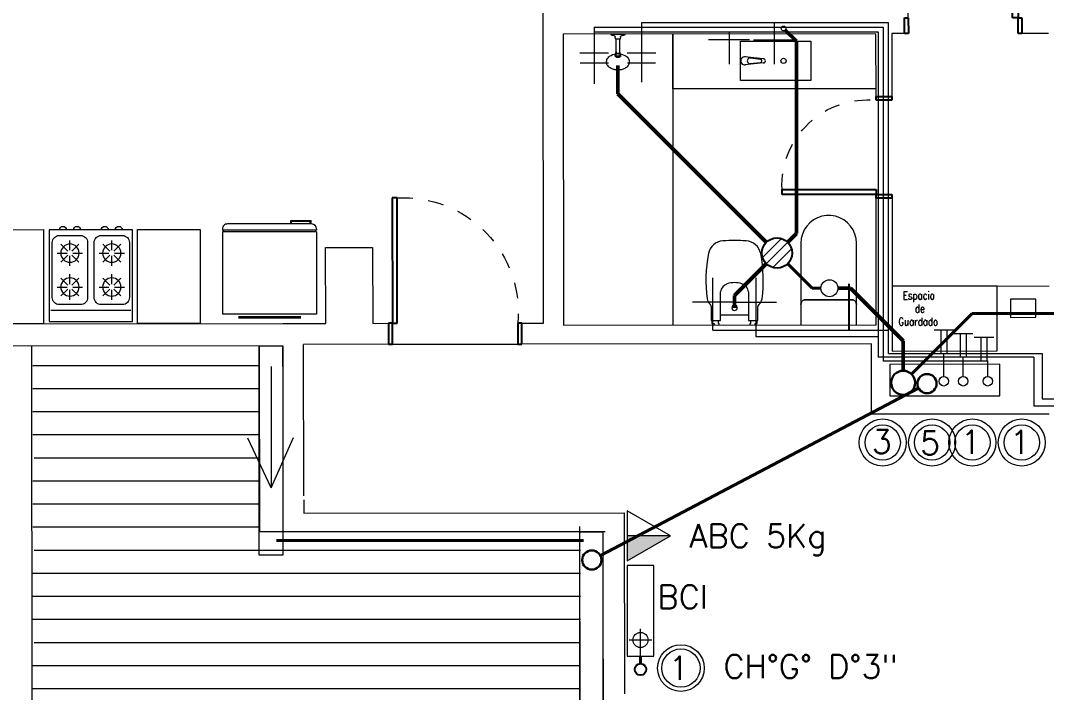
# Model space of a CAD drawing. Header units: millimetres. Extents: x 539 to 842, y -453 to -96.
# Drawn here: x 800.24 to 806.79, y -236.72 to -232.43 of the extents above; entities that cross this region are included whole.
import ezdxf
from ezdxf.enums import TextEntityAlignment as Align

# ---------------------------------------------------------------- set-up
doc = ezdxf.new("R2010")
doc.units = ezdxf.units.MM
doc.header["$LTSCALE"] = 0.1
for name, pattern in [('ACAD_ISO02W100', [15, 12, -3]), ('CONTINUA', [0]), ('Trazo', [0.00635, 0.003175, -0.003175])]:
    doc.linetypes.add(name, pattern=pattern)
doc.layers.get('0').update_dxf_attribs({"lineweight": 5})
for name, color, linetype, lineweight in [('00-Agua Caliente', 1, 'Continuous', 20), ('00-Agua Fria', 5, 'ACAD_ISO02W100', 20), ('00-Texto AC', 7, 'Continuous', 18), ('00-Texto AF', 7, 'Continuous', 18), ('00_Incendio_Bocas Incendio', 1, 'Continuous', 30), ('00_Incendio_Cañeria', 1, 'Continuous', 30), ('00_Incendio_Matafuego', 1, 'Continuous', 20), ('00_Incendio_Montantes', 1, 'Continuous', 30), ('00_Incendio_Numeracion Montantes', 1, 'Continuous', 30), ('00_Incendio_Textos', 7, 'Continuous', 13), ('A-DETL-GENF', 7, 'Continuous', 5), ('A-DOOR', 7, 'Continuous', 5), ('MUEBLES', 250, 'Continuous', 5), ('P-SANR-FIXT', 7, 'Continuous', 5)]:
    doc.layers.add(name, color=color, linetype=linetype, lineweight=lineweight)
for name, color, linetype in [('00-Pluvial', 40, 'Continuous'), ('00-Secundario', 24, 'Continuous'), ('00-Ventilacion', 3, 'Continuous'), ('Textos', 7, 'Continuous')]:
    doc.layers.add(name, color=color, linetype=linetype)
doc.layers.add('00-Primario', color=7, linetype='Continuous', true_color=0xff2400)
doc.layers.add('A-DOOR-HDLN', color=5, linetype='Trazo', lineweight=5, true_color=0x0000ff)
doc.styles.add('Instal Sanit', font='techb___.ttf', dxfattribs={"height": 0.15})
doc.styles.add('Romans', font='romans.shx')
doc.styles.add('Romans 1.50', font='romans.shx', dxfattribs={"width": 0.8, "height": 0.15})
doc.styles.get("Standard").update_dxf_attribs({"font": 'arial.ttf'})

# ---------------------------------------------------------------- blocks, each defined once
blk = doc.blocks.new('Family6 - Puerta OBLAK - Baño-2882893-1-TORRE-ARQ-PB')
at = {"layer": 'A-DOOR', "color": 8, "lineweight": 25}
for p, q in [((-0.3, 0.05), (-0.325, 0.05)), ((-0.325, 0.05), (-0.325, -0.05)), ((-0.3, -0.05), (-0.3, 0.05)), ((0.325, 0.05), (0.3, 0.05)), ((0.3, 0.05), (0.3, -0.05)), ((0.325, -0.05), (0.325, 0.05)), ((-0.325, -0.05), (-0.3, -0.05)), ((-0.2685, -0.0508), (-0.3, -0.0508)), ((-0.3, -0.0508), (-0.3, -0.6507)), ((-0.2685, -0.6507), (-0.2685, -0.0508)), ((0.3, -0.05), (0.325, -0.05)), ((-0.3, -0.6507), (-0.2685, -0.6507))]:
    blk.add_line(p, q, dxfattribs=at)
at = {"layer": 'A-DOOR-HDLN', "color": 8}
blk.add_arc((-0.2437, -0.1049), 0.5464, 267.40168, 5.68796, dxfattribs=at)
blk = doc.blocks.new('Family5 - Puerta OPBLAK - Dormitorio-2880729-1-TORRE-ARQ-PB')
at = {"layer": 'A-DOOR', "color": 8, "lineweight": 25}
for p, q in [((-0.35, 0.05), (-0.375, 0.05)), ((-0.375, 0.05), (-0.375, -0.05)), ((-0.35, -0.05), (-0.35, 0.05)), ((0.375, 0.05), (0.35, 0.05)), ((0.35, 0.05), (0.35, -0.05)), ((0.375, -0.05), (0.375, 0.05)), ((-0.375, -0.05), (-0.35, -0.05)), ((0.35, -0.05), (0.315, -0.05)), ((0.315, -0.05), (0.315, -0.75)), ((0.35, -0.75), (0.35, -0.05)), ((0.35, -0.05), (0.375, -0.05)), ((0.315, -0.75), (0.35, -0.75))]:
    blk.add_line(p, q, dxfattribs=at)
at = {"layer": 'A-DOOR-HDLN', "color": 8}
blk.add_arc((0.3017, -0.0967), 0.6534, 175.89838, 271.16402, dxfattribs=at)
blk = doc.blocks.new('Family7 - Puerta OBLAK - Acceso-2885777-1-TORRE-ARQ-PB')
at = {"layer": 'A-DOOR', "color": 8, "lineweight": 25}
for p, q in [((-0.425, -0.0668), (-0.425, 0.0668)), ((-0.425, 0.0668), (-0.4, 0.0668)), ((-0.4, 0.0668), (-0.4, -0.0668)), ((0.4, -0.0668), (0.4, 0.0668)), ((0.4, 0.0668), (0.425, 0.0668)), ((0.425, 0.0668), (0.425, -0.0668)), ((-0.4, -0.0668), (-0.425, -0.0668)), ((-0.4, -0.0667), (-0.3693, -0.0667)), ((-0.4, -0.8667), (-0.4, -0.0667)), ((-0.3693, -0.0667), (-0.3693, -0.8667)), ((0.425, -0.0668), (0.4, -0.0668)), ((-0.3693, -0.8667), (-0.4, -0.8667))]:
    blk.add_line(p, q, dxfattribs=at)
at = {"layer": 'A-DOOR-HDLN', "color": 8}
blk.add_arc((-0.3269, -0.1376), 0.7303, 266.67006, 5.56979, dxfattribs=at)
blk = doc.blocks.new('Cocina 51cm')
at = {"layer": 'MUEBLES', "color": 8}
for p, q in [((-0.255, -0.036), (0, -0.036)), ((0, -0.036), (0.255, -0.036)), ((-0.1908, -0.1273), (-0.1462, -0.1718)), ((-0.1335, -0.1035), (-0.1335, -0.1666)), ((-0.0762, -0.1273), (-0.1207, -0.1718)), ((0.0762, -0.1273), (0.1207, -0.1718)), ((0.1335, -0.1035), (0.1335, -0.1666)), ((0.1908, -0.1273), (0.1462, -0.1718)), ((-0.2145, -0.1846), (-0.1515, -0.1846)), ((-0.1154, -0.1846), (-0.0524, -0.1846)), ((0.0524, -0.1846), (0.1154, -0.1846)), ((0.1515, -0.1846), (0.2145, -0.1846)), ((-0.1462, -0.1973), (-0.1908, -0.2419)), ((-0.1335, -0.2026), (-0.1335, -0.2656)), ((-0.1207, -0.1973), (-0.0762, -0.2419)), ((0.1207, -0.1973), (0.0762, -0.2419)), ((0.1335, -0.2026), (0.1335, -0.2656)), ((0.1462, -0.1973), (0.1908, -0.2419)), ((-0.1335, -0.3196), (-0.1335, -0.3826)), ((0.1335, -0.3196), (0.1335, -0.3826)), ((-0.1908, -0.3433), (-0.1462, -0.3879)), ((-0.0762, -0.3433), (-0.1207, -0.3879)), ((0.0762, -0.3433), (0.1207, -0.3879)), ((0.1908, -0.3433), (0.1462, -0.3879)), ((-0.2145, -0.4006), (-0.1515, -0.4006)), ((-0.1462, -0.4134), (-0.1908, -0.4579)), ((-0.1335, -0.4187), (-0.1335, -0.4817)), ((-0.1207, -0.4134), (-0.0762, -0.4579)), ((-0.1154, -0.4006), (-0.0524, -0.4006)), ((0.0524, -0.4006), (0.1154, -0.4006)), ((0.1207, -0.4134), (0.0762, -0.4579)), ((0.1335, -0.4187), (0.1335, -0.4817)), ((0.1462, -0.4134), (0.1908, -0.4579)), ((0.1515, -0.4006), (0.2145, -0.4006))]:
    blk.add_line(p, q, dxfattribs=at)
blk.add_lwpolyline([(-0.265, 0.036), (0.265, 0.036), (0.265, -0.5492), (-0.265, -0.5492)], close=True, dxfattribs=at)
for points in [[(-0.201, -0.5132), (-0.0659, -0.5132, 0.414214), (-0.0209, -0.4682), (-0.0209, -0.117, 0.414214), (-0.0659, -0.072), (-0.201, -0.072, 0.414214), (-0.246, -0.117), (-0.246, -0.4682, 0.414214)], [(0.0659, -0.5132), (0.201, -0.5132, 0.414214), (0.246, -0.4682), (0.246, -0.117, 0.414214), (0.201, -0.072), (0.0659, -0.072, 0.414214), (0.0209, -0.117), (0.0209, -0.4682, 0.414214)]]:
    blk.add_lwpolyline(points, format="xyb", close=True, dxfattribs=at)
for centre in [(-0.1335, -0.1846), (0.1335, -0.1846), (-0.1335, -0.4006), (0.1335, -0.4006)]:
    blk.add_circle(centre, 0.0585, dxfattribs=at)
for centre in [(-0.1782, -0.5492), (-0.0887, -0.5492), (0.0887, -0.5492), (0.1782, -0.5492)]:
    blk.add_arc(centre, 0.0225, 180, 0, dxfattribs=at)
blk = doc.blocks.new('A$C2F886EFE')
at = {"layer": 'MUEBLES', "color": 8}
for p, q in [((0, 0.0718), (0, 0.5968)), ((0, 0.5968), (0.6, 0.5968)), ((0.0997, 0.6227), (0.4982, 0.6227)), ((0.0997, 0.6134), (0.4982, 0.6134)), ((0.6, 0.0718), (0.6, 0.5968)), ((0, 0.0718), (0.6, 0.0718)), ((0.0059, 0.0618), (0.0059, 0.0718)), ((0.5941, 0.0618), (0.5941, 0.0718)), ((0, 0.0618), (0.6, 0.0618)), ((0, 0.0533), (0, 0.0618)), ((0.0315, 0.0218), (0.5685, 0.0218)), ((0.0343, 0.0218), (0.0343, 0)), ((0.0401, 0.0218), (0.0401, 0.0059)), ((0.0401, 0.0059), (0.1586, 0.0059)), ((0.1586, 0.0218), (0.1586, 0.0059)), ((0.1645, 0.0218), (0.1645, 0)), ((0.6, 0.0533), (0.6, 0.0618)), ((0.1645, 0), (0.0343, 0))]:
    blk.add_line(p, q, dxfattribs=at)
for centre, start, end in [((0.0315, 0.0533), 180, 270), ((0.5685, 0.0533), 270, 0)]:
    blk.add_arc(centre, 0.0315, start, end, dxfattribs=at)
blk = doc.blocks.new('Shower-Valve_Trim-KOHLER-Alteo-K-TS45106 - 2_5 GPM_ 2BZ-Oil-Rubed Nickel-V7-2-TORRE-ARQ- PB _-2_14_')
at = {"layer": 'P-SANR-FIXT', "color": 8}
for p, q in [((2.5169, -14.2613), (2.5063, -14.3045)), ((2.5274, -14.2181), (2.5169, -14.2613)), ((2.5304, -14.2201), (2.5274, -14.2181)), ((2.5491, -14.2543), (2.5352, -14.2486)), ((2.544, -14.2785), (2.5489, -14.2585)), ((2.5489, -14.2585), (2.5496, -14.2555)), ((2.6277, -14.2778), (2.5489, -14.2585)), ((2.5063, -14.3045), (2.5099, -14.304)), ((2.5273, -14.281), (2.5422, -14.2823)), ((2.5433, -14.2816), (2.544, -14.2785)), ((2.544, -14.2785), (2.6228, -14.2978)), ((2.6228, -14.2978), (2.6275, -14.299)), ((2.6273, -14.3012), (2.6353, -14.3032)), ((2.6277, -14.2778), (2.6324, -14.2789)), ((2.6412, -14.2788), (2.6333, -14.2768)), ((2.6353, -14.3032), (2.6403, -14.3044)), ((2.6412, -14.2788), (2.6463, -14.28))]:
    blk.add_line(p, q, dxfattribs=at)
for centre, radius, start, end in [((2.5286, -14.2227), 0.00317, 6.88973, 54.99277), ((2.3096, -14.2492), 0.2237, 0.86448, 6.88973), ((2.5364, -14.2458), 0.00308, 180.86448, 247.69643), ((2.5487, -14.2552), 0.000995, 346.24425, 67.69643), ((2.7256, -14.3114), 0.0905, 131.08312, 158.8669), ((2.697, -14.2785), 0.0469, 98.13329, 131.08312), ((2.696, -14.2716), 0.0399, 63.16756, 98.13329), ((2.6956, -14.2724), 0.0408, 36.25317, 63.16756), ((2.6759, -14.2869), 0.0652, 13.90573, 36.25317), ((2.5094, -14.3008), 0.00318, 277.49573, 325.59877), ((2.3275, -14.1762), 0.2237, 325.59877, 331.62402), ((2.527, -14.284), 0.00308, 84.79207, 151.62402), ((2.5423, -14.2813), 0.000995, 264.79207, 346.24425), ((2.629, -14.2944), 0.00706, 209.18005, 256.24425), ((2.6316, -14.2837), 0.00706, 76.24425, 123.30845), ((2.7252, -14.3132), 0.0905, 173.6216, 201.40538), ((2.6532, -14.2979), 0.0156, 203.24425, 228.68804), ((2.6423, -14.2962), 0.00848, 256.24425, 285.40268), ((2.6414, -14.2929), 0.0119, 285.40268, 336.41209), ((2.6547, -14.2917), 0.0156, 103.80047, 129.24425), ((2.6364, -14.3294), 0.0206, 46.321, 64.72443), ((2.6442, -14.2882), 0.00848, 47.08582, 76.24425), ((2.6419, -14.2907), 0.0119, 356.07641, 47.08582), ((2.639, -14.2912), 0.0148, 333.96033, 346.24425), ((2.639, -14.2912), 0.0148, 346.24425, 358.52817), ((2.6544, -14.2561), 0.0206, 267.76407, 286.1675), ((2.642, -14.2919), 0.0998, 333.27475, 346.24425), ((2.642, -14.2919), 0.0998, 346.24425, 359.21375), ((2.6548, -14.2921), 0.0869, 359.21375, 13.90573), ((2.6846, -14.3292), 0.0469, 201.40538, 234.35521), ((2.6805, -14.3348), 0.0399, 234.35521, 269.32094), ((2.6805, -14.334), 0.0408, 269.32094, 296.23533), ((2.6697, -14.312), 0.0652, 296.23533, 318.58277), ((2.6535, -14.2977), 0.0869, 318.58277, 333.27475)]:
    blk.add_arc(centre, radius, start, end, dxfattribs=at)
for centre, major_axis, start_param, end_param in [((2.63, -14.289), (0.0025, 0.01), 3.141593, 4.712389), ((2.63, -14.289), (0.0025, 0.01), 4.712389, 6.283185), ((2.6499, -14.2938), (0.0042, 0.0171), 2.888228, 4.712389), ((2.6499, -14.2938), (0.00241, 0.00985), 3.041039, 4.712389), ((2.6499, -14.2938), (0.0042, 0.0171), 4.712389, 6.53655), ((2.6499, -14.2938), (0.00241, 0.00985), 4.712389, 6.383739)]:
    blk.add_ellipse(centre, major_axis=major_axis, ratio=0.707107, start_param=start_param, end_param=end_param, dxfattribs=at)
for points in [[(2.6393, -14.2912), (2.6389, -14.2927), (2.6378, -14.2956), (2.6351, -14.2992), (2.632, -14.301), (2.6293, -14.3015), (2.628, -14.3014), (2.6273, -14.3012)], [(2.6393, -14.2912), (2.6397, -14.2897), (2.64, -14.2867), (2.6392, -14.2823), (2.6374, -14.2792), (2.6352, -14.2775), (2.634, -14.277), (2.6333, -14.2768)]]:
    blk.add_open_spline(points, degree=3, knots=[1.570796, 1.570796, 1.570796, 1.570796, 1.963495, 2.356194, 2.748894, 2.945243, 3.141593, 3.141593, 3.141593, 3.141593], dxfattribs=at)
blk = doc.blocks.new('Sanitary_Toilets_Ceramica-Catalano_Zero-70-One-Piece-Close-Coupled-Syphonic - Default-V1-2-TORRE-ARQ- PB _-2_14_')
at = {"layer": 'A-DETL-GENF', "color": 8}
for p, q in [((0.0444, 0.177), (0.0015, 0.177)), ((0.0887, 0.177), (0.0444, 0.177)), ((0.1331, 0.177), (0.0887, 0.177)), ((0.1331, 0.177), (0.1423, 0.1755)), ((0.524, 0.177), (0.1331, 0.177)), ((0.1423, 0.1755), (0.1331, 0.177)), ((0.1423, 0.1755), (0.1507, 0.1713)), ((0.1507, 0.1713), (0.1423, 0.1755)), ((0.1507, 0.1713), (0.1573, 0.1646)), ((0.1573, 0.1646), (0.1507, 0.1713)), ((0.1573, 0.1646), (0.1616, 0.1563)), ((0.1616, 0.1563), (0.1573, 0.1646)), ((0.1616, 0.1563), (0.1631, 0.147)), ((0.1631, 0.147), (0.1616, 0.1563)), ((0.1631, 0.147), (0.1631, -0.147)), ((0.1631, 0.098), (0.1631, 0.147)), ((0.5531, 0.1746), (0.524, 0.177)), ((0.5815, 0.1674), (0.5531, 0.1746)), ((0.6082, 0.1557), (0.5815, 0.1674)), ((0.6327, 0.1397), (0.6082, 0.1557)), ((0.6542, 0.1199), (0.6327, 0.1397)), ((0.1631, 0.049), (0.1631, 0.098)), ((0.6722, 0.0968), (0.6542, 0.1199)), ((0.6861, 0.0711), (0.6722, 0.0968)), ((0.6956, 0.0435), (0.6861, 0.0711)), ((0.1631, 0), (0.1631, 0.049)), ((0.7004, 0.0146), (0.6956, 0.0435)), ((0.7004, -0.0146), (0.7004, 0.0146)), ((0.1631, -0.049), (0.1631, 0)), ((0.1631, -0.098), (0.1631, -0.049)), ((0.6861, -0.0711), (0.6956, -0.0435)), ((0.6956, -0.0435), (0.7004, -0.0146)), ((0.1631, -0.147), (0.1631, -0.098)), ((0.6327, -0.1397), (0.6542, -0.1199)), ((0.6542, -0.1199), (0.6722, -0.0968)), ((0.6722, -0.0968), (0.6861, -0.0711)), ((0.0015, -0.177), (0.0444, -0.177)), ((0.0444, -0.177), (0.0887, -0.177)), ((0.0887, -0.177), (0.1331, -0.177)), ((0.1423, -0.1755), (0.1331, -0.177)), ((0.1331, -0.177), (0.1423, -0.1755)), ((0.1331, -0.177), (0.524, -0.177)), ((0.1507, -0.1713), (0.1423, -0.1755)), ((0.1423, -0.1755), (0.1507, -0.1713)), ((0.1573, -0.1646), (0.1507, -0.1713)), ((0.1507, -0.1713), (0.1573, -0.1646)), ((0.1616, -0.1563), (0.1573, -0.1646)), ((0.1573, -0.1646), (0.1616, -0.1563)), ((0.1631, -0.147), (0.1616, -0.1563)), ((0.1616, -0.1563), (0.1631, -0.147)), ((0.524, -0.177), (0.5531, -0.1746)), ((0.5531, -0.1746), (0.5815, -0.1674)), ((0.5815, -0.1674), (0.6082, -0.1557)), ((0.6082, -0.1557), (0.6327, -0.1397))]:
    blk.add_line(p, q, dxfattribs=at)
blk = doc.blocks.new('Vitreous china bidet _ Debba _ Roca _ 355994xx0 - White - Debba- Roca-2705266-2-TORRE-ARQ- PB _-2_14_')
at = {"layer": 'P-SANR-FIXT', "color": 8}
for p, q in [((0.0357, 0.0802), (0.0357, 0.2622)), ((0.2143, 0.2622), (0.2143, 0.0802)), ((-0.0236, 0.1689), (-0.0236, 0.0802)), ((0.2736, 0.0802), (0.2738, 0.1687)), ((-0.0236, 0.0802), (-0.0194, 0.0802)), ((-0.0194, 0.0802), (-0.0194, 0.0596)), ((-0.0194, 0.0802), (0.0221, 0.0802)), ((0.0221, 0.0802), (0.0357, 0.0802)), ((0.0221, 0.0596), (0.0221, 0.0802)), ((0.0357, 0.1159), (0.2143, 0.1159)), ((0.2143, 0.0802), (0.2279, 0.0802)), ((0.2279, 0.0802), (0.2694, 0.0802)), ((0.2279, 0.0596), (0.2279, 0.0802)), ((0.2694, 0.0596), (0.2694, 0.0802)), ((0.2694, 0.0802), (0.2736, 0.0802)), ((-0.0194, 0.0596), (-0.006, 0.0596)), ((-0.006, 0.0596), (-0.006, 0.0508)), ((0.026, 0.0596), (0.0221, 0.0596)), ((0.026, 0.0508), (0.026, 0.0596)), ((0.224, 0.0596), (0.2279, 0.0596)), ((0.224, 0.0508), (0.224, 0.0596)), ((0.256, 0.0508), (0.256, 0.0596)), ((0.256, 0.0596), (0.2694, 0.0596))]:
    blk.add_line(p, q, dxfattribs=at)
for centre, radius, start, end in [((0.125, -0.5106), 1.1009, 86.13085, 93.86915), ((0.0575, 0.4868), 0.1013, 93.86915, 168.75559), ((0.1925, 0.4868), 0.1013, 11.24441, 86.13085), ((0.8089, 0.3374), 0.8673, 168.75559, 187.87391), ((-0.5589, 0.3374), 0.8673, 352.12609, 11.24441), ((0.1, 0.2529), 0.0649, 110.16908, 171.83092), ((0.1293, 0.1353), 0.1859, 91.32885, 106.15101), ((0.1207, 0.1353), 0.1859, 73.84899, 88.67115), ((0.15, 0.2529), 0.0649, 8.16908, 69.83092), ((0.0086, 0.2267), 0.0594, 187.87391, 225.1331), ((0.2414, 0.2267), 0.0594, 311.25476, 352.12609), ((-0.0411, 0.1689), 0.0175, 0, 63.70008), ((0.125, 0.1608), 0.0175, 0, 180), ((0.125, 0.1608), 0.0175, 180, 0), ((0.2904, 0.1686), 0.0167, 126.27151, 179.72849)]:
    blk.add_arc(centre, radius, start, end, dxfattribs=at)
blk = doc.blocks.new('Bacha 45x25cm')
at = {"layer": 'MUEBLES', "color": 8}
for p, q in [((0.1116, 0.1456), (0.0994, 0.0278)), ((0.1384, 0.1456), (0.1506, 0.0278)), ((0.1062, 0.0625), (0.1134, 0.1271)), ((0.1367, 0.1258), (0.1438, 0.0625))]:
    blk.add_line(p, q, dxfattribs=at)
blk.add_lwpolyline([(0, 0.45), (0.25, 0.45), (0.25, 0), (0, 0)], close=True, dxfattribs=at)
blk.add_circle((0.125, 0.275), 0.0166, dxfattribs=at)
for centre, radius, start, end in [((0.125, 0.1456), 0.0134, 0, 180), ((0.125, 0.1258), 0.0117, 360, 173.64144), ((0.125, 0.0625), 0.0188, 167.28289, 12.84679), ((0.125, 0.0278), 0.0256, 168.17214, 11.82786)]:
    blk.add_arc(centre, radius, start, end, dxfattribs=at)
blk = doc.blocks.new('T1-5P-2020')
at = {"color": 8, "lineweight": 5}
for p, q in [((4099.0465, 1359.1144), (4099.0425, 1363.1472)), ((4101.1664, 1360.9598), (4099.1712, 1360.9578)), ((4099.1712, 1360.9578), (4099.173, 1359.1025)), ((4099.8708, 1360.9578), (4099.871, 1359.1032)), ((4099.8715, 1360.6085), (4099.8712, 1360.9585)), ((4101.1668, 1360.5613), (4101.1664, 1360.9598)), ((4101.3479, 1360.9615), (4101.2679, 1360.9614)), ((4101.2679, 1360.9614), (4101.2683, 1360.5614)), ((4102.2679, 1360.9624), (4102.0979, 1360.9622)), ((4101.1668, 1360.6098), (4099.8715, 1360.6085)), ((4101.1676, 1360.5613), (4101.1668, 1360.5613)), ((4101.2683, 1360.5614), (4101.2676, 1360.5614)), ((4101.1674, 1359.9363), (4101.1675, 1359.9113)), ((4101.1683, 1359.1045), (4101.1675, 1359.9113)), ((4101.1675, 1359.9113), (4101.1682, 1359.9113)), ((4101.2682, 1359.9114), (4101.269, 1359.9114)), ((4101.269, 1359.9114), (4101.2699, 1358.9364)), ((4094.4761, 1359.7098), (4095.8559, 1359.7112)), ((4095.8559, 1359.7112), (4095.8565, 1359.1112)), ((4096.4559, 1359.7118), (4096.8559, 1359.7122)), ((4096.4565, 1359.1118), (4096.4559, 1359.7118)), ((4096.8559, 1359.7122), (4096.8565, 1359.1122)), ((4097.656, 1359.597), (4097.956, 1359.5973)), ((4097.6565, 1359.113), (4097.656, 1359.597)), ((4097.956, 1359.5973), (4097.9565, 1359.1133)), ((4101.9402, 1359.3515), (4101.2695, 1359.3509)), ((4101.9402, 1359.3515), (4102.2702, 1359.3519)), ((4101.9406, 1358.9371), (4101.9402, 1359.3515)), ((4102.1853, 1359.2668), (4102.0253, 1359.2666)), ((4102.0253, 1359.2666), (4102.0254, 1359.1516)), ((4102.1854, 1359.1518), (4102.1853, 1359.2668)), ((4102.0254, 1359.1516), (4102.1854, 1359.1518)), ((4093.8267, 1359.1092), (4097.3823, 1359.1127)), ((4095.8565, 1359.1112), (4094.4767, 1359.1098)), ((4096.8565, 1359.1122), (4096.4565, 1359.1118)), ((4097.3823, 1359.1127), (4097.6565, 1359.113)), ((4097.9565, 1359.1133), (4098.0565, 1359.1134)), ((4098.9065, 1359.1143), (4099.0465, 1359.1144)), ((4099.173, 1359.1025), (4101.1683, 1359.1045)), ((4097.3824, 1358.9702), (4090.5396, 1358.9634)), ((4097.2322, 1358.9701), (4097.2333, 1357.7836)), ((4097.3825, 1358.8371), (4097.3824, 1358.9702)), ((4098.0566, 1358.9799), (4097.5159, 1358.9794)), ((4097.5169, 1358.0122), (4097.5159, 1358.9794)), ((4098.0816, 1358.9799), (4098.8816, 1358.9807)), ((4101.1374, 1358.983), (4098.9066, 1358.9808)), ((4101.1378, 1358.5332), (4101.1374, 1358.983)), ((4101.2699, 1358.9364), (4101.9406, 1358.9371)), ((4097.3825, 1358.8441), (4097.3833, 1357.7836)), ((4101.9557, 1358.8521), (4101.255, 1358.8514)), ((4101.255, 1358.8514), (4101.2552, 1358.6509)), ((4101.9559, 1358.6516), (4101.9557, 1358.8521)), ((4101.2552, 1358.6509), (4101.9559, 1358.6516)), ((4102.271, 1358.5344), (4101.1378, 1358.5332)), ((4097.5169, 1357.9872), (4097.517, 1357.9032)), ((4097.517, 1357.9032), (4099.5595, 1357.9052)), ((4099.5595, 1357.9052), (4099.5617, 1356.7506)), ((4099.2826, 1352.9337), (4099.2778, 1357.8163)), ((4099.4381, 1357.7836), (4097.3836, 1357.7808)), ((4099.4283, 1355.5315), (4099.4253, 1357.7836))]:
    blk.add_line(p, q, dxfattribs=at)
at = {"color": 8}
for p, q in [((4095.788, 1352.863), (4095.7819, 1358.9685)), ((4099.4381, 1357.7836), (4097.2333, 1357.7836))]:
    blk.add_line(p, q, dxfattribs=at)
at = {"color": 8, "linetype": 'CONTINUA', "lineweight": 13}
for p, q in [((4095.7875, 1358.8452), (4097.2323, 1358.8452)), ((4095.7875, 1358.698), (4097.2324, 1358.698)), ((4095.7876, 1358.5507), (4097.2326, 1358.5507)), ((4095.7878, 1358.4034), (4097.2327, 1358.4034)), ((4095.7973, 1358.2561), (4097.2329, 1358.2561)), ((4095.7875, 1358.1088), (4097.233, 1358.1088)), ((4095.7876, 1357.9616), (4097.2332, 1357.9616)), ((4095.7878, 1357.8143), (4097.2333, 1357.8143)), ((4095.7973, 1357.667), (4099.2826, 1357.667)), ((4095.7875, 1357.5197), (4099.2826, 1357.5197)), ((4095.7876, 1357.3724), (4099.2823, 1357.3724)), ((4095.7878, 1357.2252), (4099.2825, 1357.2252)), ((4095.7973, 1357.0779), (4099.2826, 1357.0779)), ((4095.7875, 1356.9306), (4099.2826, 1356.9306)), ((4095.7876, 1356.7833), (4099.2823, 1356.7833))]:
    blk.add_line(p, q, dxfattribs=at)
at = {"color": 8, "lineweight": 5}
for name, p, xscale, rotation in [('Family5 - Puerta OPBLAK - Dormitorio-2880729-1-TORRE-ARQ-PB', (4101.7229, 1361.0118), -0.999999999999996, 180.0572957908665), ('Shower-Valve_Trim-KOHLER-Alteo-K-TS45106 - 2_5 GPM_ 2BZ-Oil-Rubed Nickel-V7-2-TORRE-ARQ- PB _-2_14_', (4086.2666, 1366.7935), -1, 76.24425034768265), ('Family6 - Puerta OBLAK - Baño-2882893-1-TORRE-ARQ-PB', (4101.2179, 1360.2363), -1, 270.0572956164544), ('Family7 - Puerta OBLAK - Acceso-2885777-1-TORRE-ARQ-PB', (4098.4816, 1359.0471), -0.999999999999992, 180.0572957117578), ('Cocina 51cm', (4096.1586, 1359.1605), -1, 180)]:
    blk.add_blockref(name, p, dxfattribs=dict(at, xscale=xscale, rotation=rotation))
for name, p, rotation in [('Bacha 45x25cm', (4100.3019, 1360.9127), 269.9999997179184), ('Sanitary_Toilets_Ceramica-Catalano_Zero-70-One-Piece-Close-Coupled-Syphonic - Default-V1-2-TORRE-ARQ- PB _-2_14_', (4100.865, 1359.101), 89.99999995422553), ('A$C2F886EFE', (4097.5976, 1359.7692), 180)]:
    blk.add_blockref(name, p, dxfattribs=dict(at, rotation=rotation))
blk.add_blockref('Vitreous china bidet _ Debba _ Roca _ 355994xx0 - White - Debba- Roca-2705266-2-TORRE-ARQ- PB _-2_14_', (4100.1395, 1359.0518), dxfattribs=at)
at = {"color": 8, "lineweight": 5, "insert": (4101.2887, 1359.316), "char_height": 0.05, "attachment_point": 1, "style": 'Romans 1.50'}
blk.add_mtext_dynamic_manual_height_columns('\\pi0.04895;Espacio \\P\\pi0.1261;de \\P\\pi0.02038;Guardado', width=0.31124, gutter_width=0.375, heights=[0], dxfattribs=at)
blk = doc.blocks.new('LLP')
at = {"layer": '00-Agua Fria', "color": 0, "linetype": 'Continuous', "lineweight": 20}
for p, q in [((-1, 2.4), (1, 2.4)), ((-0.3, 2.4), (-0.3, 0)), ((0.3, 2.4), (0.3, 0))]:
    blk.add_line(p, q, dxfattribs=at)
blk = doc.blocks.new('Boca Incendio')
at = {"color": 1, "lineweight": 20}
blk.add_lwpolyline([(-0.58, -0.085), (0, -0.085), (0, 0.085), (-0.58, 0.085)], close=True, dxfattribs=at)
for points in [[(-0.104, -0.072), (-0.104, 0.072)], [(0, 0), (-0.176, 0)]]:
    blk.add_lwpolyline(points, dxfattribs=at)
blk.add_circle((-0.104, 0), 0.048, dxfattribs=at)

msp = doc.modelspace()

# ---------------------------------------------------------------- hatches: boundary and pattern name
at = {"layer": '00_Incendio_Matafuego'}
msp.add_hatch(color=256, dxfattribs=at).paths.add_polyline_path([(804.1123, -235.7177), (804.1123, -235.8777), (804.3895, -235.7177)])

# ---------------------------------------------------------------- linework, layer by layer
at = {"layer": '00-Agua Caliente', "color": 1, "linetype": 'Continuous', "lineweight": 20}
for p, q in [((803.9027, -232.4731), (803.9027, -232.8334)), ((804.7628, -232.5022), (804.7628, -232.7082)), ((804.8937, -232.5528), (804.6319, -232.5528)), ((803.8114, -232.6361), (803.9939, -232.6361)), ((803.8128, -232.6991), (803.9926, -232.6991)), ((804.935, -234.4482), (804.935, -234.0705)), ((804.8041, -234.2259), (805.0659, -234.2259))]:
    msp.add_line(p, q, dxfattribs=at)
at = {"layer": '00-Agua Caliente', "linetype": 'ACAD_ISO02W100', "ltscale": 3}
for points in [[(803.9027, -232.4731), (805.7458, -232.4731), (805.7458, -234.6022)], [(806.4124, -234.6022), (805.7458, -234.6022)], [(806.4124, -234.7017), (806.4124, -234.6019)]]:
    msp.add_lwpolyline(points, dxfattribs=at)
at = {"layer": '00-Agua Caliente', "linetype": 'CONTINUA'}
for points in [[(803.9027, -232.5022), (805.7126, -232.5022), (805.7126, -234.5787)], [(805.7126, -234.4482), (804.935, -234.4482)], [(806.707, -234.5787), (805.7126, -234.5787)], [(806.2559, -234.7017), (806.2559, -234.5783)], [(806.707, -234.5787), (806.707, -234.8886), (810.5385, -234.8886)]]:
    msp.add_lwpolyline(points, dxfattribs=at)
at = {"layer": '00-Agua Caliente', "color": 1, "linetype": 'CONTINUA', "lineweight": 20}
for centre in [(806.2559, -234.7317), (806.4124, -234.7317)]:
    msp.add_circle(centre, 0.03, dxfattribs=at)
at = {"layer": '00-Agua Caliente', "color": 1}
for radius in [0.15, 0.1127]:
    msp.add_circle((806.6295, -235.1221), radius, dxfattribs=at)
at = {"layer": '00-Agua Fria', "color": 5, "linetype": 'Continuous', "lineweight": 20}
for p, q in [((804.2037, -232.4441), (804.2037, -232.8236)), ((805.0493, -232.4441), (805.0493, -232.7082)), ((804.9185, -232.5528), (805.1802, -232.5528)), ((804.1125, -232.6361), (804.295, -232.6361)), ((804.1138, -232.6991), (804.2937, -232.6991)), ((804.6597, -234.4045), (804.6597, -234.0705)), ((804.7906, -234.2259), (804.5288, -234.2259))]:
    msp.add_line(p, q, dxfattribs=at)
at = {"layer": '00-Agua Fria', "ltscale": 3}
for p, q in [((805.7784, -232.4441), (804.2037, -232.4441)), ((805.7784, -234.5551), (805.7784, -232.4441)), ((804.6597, -234.4045), (805.7784, -234.4045))]:
    msp.add_line(p, q, dxfattribs=at)
at = {"layer": '00-Agua Fria', "color": 5, "lineweight": 25}
msp.add_line((805.5275, -234.4045), (805.5275, -234.1104), dxfattribs=at)
at = {"layer": '00-Agua Fria', "ltscale": 3}
for points in [[(805.7784, -234.5551), (806.7595, -234.5551), (806.7595, -234.8444), (810.2078, -234.8444)], [(806.1315, -234.7017), (806.1315, -234.5548)]]:
    msp.add_lwpolyline(points, dxfattribs=at)
at = {"layer": '00-Agua Fria', "linetype": 'CONTINUA', "lineweight": 20}
for centre, radius in [((806.1315, -234.7317), 0.03), ((806.3143, -235.1221), 0.15), ((806.3143, -235.1221), 0.1127)]:
    msp.add_circle(centre, radius, dxfattribs=at)
at = {"layer": '00-Pluvial', "lineweight": 20}
for p, q in [((801.8406, -234.637), (801.8409, -235.4114)), ((801.8409, -235.4114), (801.6922, -235.0936)), ((801.8409, -235.4114), (801.9838, -235.0909))]:
    msp.add_line(p, q, dxfattribs=at)
at = {"layer": '00-Pluvial', "linetype": 'CONTINUA', "lineweight": 13}
for points in [[(801.765, -234.5051), (801.9162, -234.5051), (801.9162, -235.8415), (801.765, -235.8415)], [(803.9638, -240.5415), (803.8155, -240.5414), (803.8107, -235.6918), (803.9581, -235.6918)]]:
    msp.add_lwpolyline(points, close=True, dxfattribs=at)
at = {"layer": '00-Pluvial', "lineweight": 40}
for points in [[(805.9709, -234.7749), (803.9412, -235.8432)], [(801.8759, -235.748), (803.8341, -235.748)]]:
    msp.add_lwpolyline(points, dxfattribs=at)
at = {"layer": '00-Pluvial', "lineweight": 30}
for centre in [(806.0251, -234.7464), (803.887, -235.8717)]:
    msp.add_circle(centre, 0.0612, dxfattribs=at)
at = {"layer": '00-Pluvial', "lineweight": 20}
for radius in [0.15, 0.1127]:
    msp.add_circle((806.0573, -235.1221), radius, dxfattribs=at)
at = {"layer": '00-Primario', "lineweight": 40}
for points in [[(805.1365, -233.9816), (805.2926, -234.1376)], [(805.3484, -234.1376), (805.2926, -234.1376)], [(805.9265, -234.6866), (806.3135, -234.2996)], [(809.879, -234.2996), (806.3135, -234.2996)]]:
    msp.add_lwpolyline(points, dxfattribs=at)
at = {"layer": '00-Primario', "lineweight": 50}
for points in [[(805.4567, -234.1376), (805.5375, -234.1376)], [(805.5375, -234.1376), (805.8724, -234.4725)], [(805.8724, -234.6641), (805.8724, -234.4725)]]:
    msp.add_lwpolyline(points, dxfattribs=at)
at = {"layer": '00-Primario', "lineweight": 20}
for centre, radius in [((805.4025, -234.1376), 0.0541), ((805.7422, -235.1221), 0.1127)]:
    msp.add_circle(centre, radius, dxfattribs=at)
at = {"layer": '00-Primario', "lineweight": 30}
msp.add_circle((805.8724, -234.7407), 0.0765, dxfattribs=at)
at = {"layer": '00-Secundario', "lineweight": 15}
for p, q in [((805.0958, -233.8205), (804.9755, -233.9408)), ((805.1365, -233.8448), (804.9998, -233.9816)), ((805.1608, -233.8855), (805.0405, -234.0058))]:
    msp.add_line(p, q, dxfattribs=at)
at = {"layer": '00-Secundario', "lineweight": 50}
for points in [[(805.1205, -232.4911), (805.1922, -232.5627)], [(805.1922, -233.7892), (805.1922, -232.5627)], [(804.0532, -232.7163), (804.0532, -232.8982)], [(804.9998, -233.8448), (804.0532, -232.8982)], [(805.1365, -233.8448), (805.1922, -233.7892)], [(804.9998, -233.9816), (804.7974, -234.184)], [(804.7974, -234.2626), (804.7974, -234.184)]]:
    msp.add_lwpolyline(points, dxfattribs=at)
at = {"layer": '00-Secundario', "linetype": 'Continuous', "lineweight": 20}
msp.add_circle((805.1098, -232.4803), 0.0151, dxfattribs=at)
at = {"layer": '00-Secundario', "lineweight": 25}
msp.add_circle((805.0682, -233.9132), 0.0967, dxfattribs=at)
at = {"layer": '00-Ventilacion', "color": 3, "lineweight": 20}
msp.add_circle((805.7422, -235.1221), 0.15, dxfattribs=at)
at = {"layer": '00_Incendio_Cañeria', "lineweight": 40}
msp.add_lwpolyline([(804.1973, -236.5326), (804.1973, -236.4859)], dxfattribs=at)
at = {"layer": '00_Incendio_Matafuego'}
msp.add_lwpolyline([(804.3895, -235.7177), (804.1123, -235.5577), (804.1123, -235.8777)], close=True, dxfattribs=at)
msp.add_lwpolyline([(804.3895, -235.7177), (804.1123, -235.7177)], dxfattribs=at)
at = {"layer": '00_Incendio_Montantes', "lineweight": 25}
msp.add_circle((804.1973, -236.5696), 0.037, dxfattribs=at)
at = {"layer": '00_Incendio_Numeracion Montantes', "lineweight": 20}
for radius in [0.149, 0.1223]:
    msp.add_circle((804.4553, -236.561), radius, dxfattribs=at)

# ---------------------------------------------------------------- block references
at = {"color": 8}
msp.add_blockref('T1-5P-2020', (-3295.4671, -1593.4752), dxfattribs=at)
at = {"layer": '00-Agua Caliente', "color": 1, "linetype": 'Continuous', "lineweight": 20, "xscale": -0.0625, "yscale": 0.0625, "zscale": 0.0625}
for p in [(806.2552, -234.5783), (806.388, -234.6019)]:
    msp.add_blockref('LLP', p, dxfattribs=at)
at = {"layer": '00-Agua Fria', "linetype": 'Continuous', "lineweight": 20, "xscale": -0.0625, "yscale": 0.0625, "zscale": 0.0625}
msp.add_blockref('LLP', (806.1329, -234.5548), dxfattribs=at)
at = {"layer": '00_Incendio_Bocas Incendio', "rotation": 270}
msp.add_blockref('Boca Incendio', (804.1973, -236.4859), dxfattribs=at)

# ---------------------------------------------------------------- texts
at = {"layer": '00-Texto AC', "style": 'Romans'}
msp.add_text('1', height=0.15, rotation=360, dxfattribs=at).set_placement((806.5538, -235.1953))
at = {"layer": '00-Texto AF', "style": 'Romans'}
msp.add_text('1', height=0.15, rotation=360, dxfattribs=at).set_placement((806.2409, -235.1935))
at = {"layer": '00_Incendio_Textos', "color": 7, "insert": (804.8714, -235.6428), "char_height": 0.15, "width": 1.472225, "attachment_point": 2, "style": 'Instal Sanit'}
msp.add_mtext('\\pi-0.45,l0.6,t0.6;{\\Fromans|c0;ABC 5Kg}', dxfattribs=at)
at = {"layer": '00_Incendio_Textos', "insert": (804.4667, -236.1819), "char_height": 0.15, "attachment_point": 8, "style": 'Romans'}
msp.add_mtext_dynamic_manual_height_columns('BCI', width=0.925144, gutter_width=0.75, heights=[0], dxfattribs=at)
at = {"layer": '00_Incendio_Textos', "lineweight": 18, "insert": (805.8383, -236.4761), "char_height": 0.15, "attachment_point": 3}
msp.add_mtext_dynamic_manual_height_columns('\\A1;{\\Fromans|c0;CH°G° D°3\\H1x;"}', width=1.333034, gutter_width=12.5, heights=[0], dxfattribs=at)
at = {"layer": '00_Incendio_Textos', "color": 7, "style": 'Romans', "flags": 8}
msp.add_attdef('1', text='1', height=0.15, dxfattribs=at).set_placement((804.4427, -236.561), align=Align.MIDDLE_CENTER)
at = {"layer": 'Textos', "style": 'Romans'}
for s, p in [('3', (805.6728, -235.1914)), ('5', (805.9806, -235.1997))]:
    msp.add_text(s, height=0.15, rotation=360, dxfattribs=at).set_placement(p)

doc.saveas('drawing.dxf')
